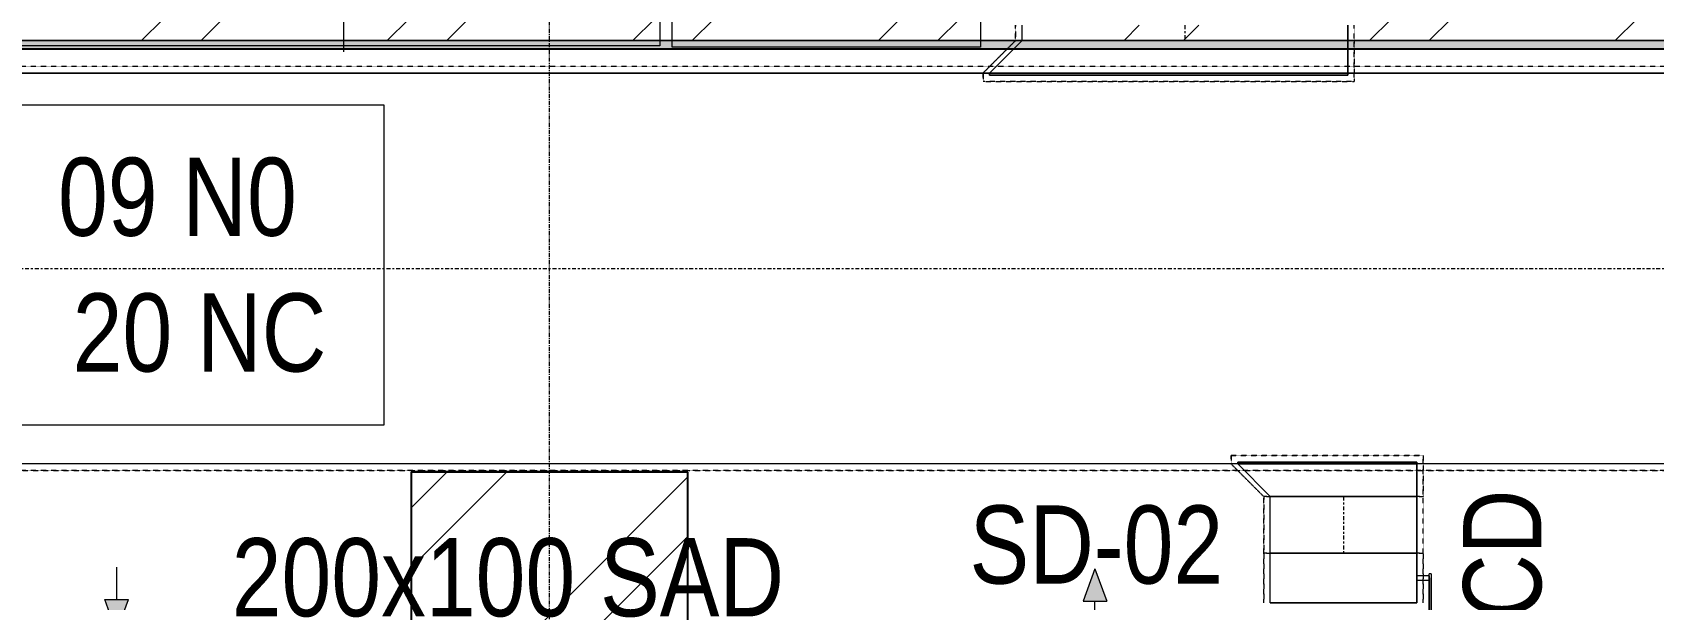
# Model space of a CAD drawing. Header units: inches. Extents: x -83664 to 20107, y -47222 to 19398.
# Drawn here: x -19561 to -14582, y -27731 to -25990 of the extents above; entities that cross this region are included whole.
import ezdxf

# ---------------------------------------------------------------- set-up
doc = ezdxf.new("R2010")
doc.units = ezdxf.units.IN
doc.header["$MEASUREMENT"] = 0
for name, pattern in [('Center', [29.999999, 12, -6, 6, -6]), ('Grid Line', [22.225, 12.7, -3.175, 3.175, -3.175]), ('Hidden 0_50', [1.0584, 0.5292, -0.5292])]:
    doc.linetypes.add(name, pattern=pattern)
doc.layers.add('A-DETL', color=7, linetype='Continuous', lineweight=18, true_color=0x00a600)
doc.layers.add('M-HVAC-DUCT', color=7, linetype='Continuous', lineweight=9, true_color=0xffe97f)
for name, color, linetype, lineweight in [('A-DETL-GENF', 7, 'Continuous', 9), ('A-WALL', 7, 'Continuous', 9), ('A-WALL-PATT', 7, 'Continuous', 25), ('G-ANNO-TEXT', 7, 'Continuous', 9), ('M-HVAC-CDFF', 7, 'Continuous', 9), ('M-HVAC-DUCT-CNTR', 7, 'Center', 9), ('M-HVAC-DUCT-IDEN', 7, 'Continuous', 18), ('S-GRID', 7, 'Continuous', 9)]:
    doc.layers.add(name, color=color, linetype=linetype, lineweight=lineweight)
doc.styles.add('Arial Narrow_21', font='ARIALN.TTF', dxfattribs={"height": 240})
pattern_1 = [(45, (0, 0), (-377.1708, 377.1708), []), (45, (0, 571.5), (-377.1708, 377.1708), [])]
pattern_2 = [(0, (0, 0), (1219.2, 304.8), [50.292, -864.108, 50.292, -864.108, -4876.8]), (0, (0, 0), (1219.2, 304.8), [-1828.8, 50.292, -1778.508, 50.292, -864.108, -2133.6]), (0, (0, 0), (1219.2, 304.8), [-4572, 50.292, -559.308, 50.292, -1473.708]), (120, (457.2, 152.4), (-873.56454, 903.45817), [50.292, -864.108, 50.292, -864.108, -4876.8]), (120, (457.2, 152.4), (-873.56454, 903.45817), [-1828.8, 50.292, -1778.508, 50.292, -864.108, -2133.6]), (120, (457.2, 152.4), (-873.56454, 903.45817), [-4572, 50.292, -559.308, 50.292, -1473.708]), (240, (609.6, 762), (-345.63546, -1208.25817), [50.292, -864.108, 50.292, -864.108, -4876.8]), (240, (609.6, 762), (-345.63546, -1208.25817), [-1828.8, 50.292, -1778.508, 50.292, -864.108, -2133.6]), (240, (609.6, 762), (-345.63546, -1208.25817), [-4572, 50.292, -559.308, 50.292, -1473.708])]

# ---------------------------------------------------------------- blocks, each defined once
blk = doc.blocks.new('M_Rectangular Tap - Beveled - Standard-8294786-FIRST FLOOR AC CONDITIONING LAYOUT - PART A')
at = {"layer": 'M-HVAC-DUCT', "color": 6, "true_color": 0xff00ff}
for p, q in [((100, 500), (-6.096, 500)), ((-6.096, 500), (100, 500)), ((-6.096, 500), (-6.096, -600)), ((-6.096, -600), (-6.096, 500)), ((100, 500), (100, -500)), ((100, -500), (100, 500)), ((0, -600), (100, -500)), ((0, -600), (100, -500)), ((-6.096, -600), (0, -600)), ((0, -600), (-6.096, -600))]:
    blk.add_line(p, q, dxfattribs=at)
blk = doc.blocks.new('GCE-AT-Return Air Rectangular Diffuser - 230x230-7597546-FIRST FLOOR AC CONDITIONING LAYOUT - PART A')
at = {"layer": 'A-DETL-GENF', "true_color": 0xff00ff}
for points in [[(0, 205), (36.4, 305), (-36.4, 305)], [(-305, -36.4), (-205, 0), (-305, 36.4)], [(305, -36.4), (305, 36.4), (205, 0)], [(36.4, -305), (0, -205), (-36.4, -305)]]:
    blk.add_hatch(color=6, dxfattribs=at).paths.add_polyline_path(points)
at = {"layer": 'A-DETL-GENF', "color": 6, "true_color": 0xff00ff}
for p, q in [((0, 405), (0, 305)), ((0, 205), (-36.4, 305)), ((-36.4, 305), (36.4, 305)), ((0, 205), (36.4, 305)), ((-165, 165), (165, 165)), ((-165, -165), (-165, 165)), ((-165, 165), (165, -165)), ((165, 165), (165, -165)), ((-205, 0), (-305, 36.4)), ((-305, -36.4), (-305, 36.4)), ((205, 0), (305, 36.4)), ((305, 36.4), (305, -36.4)), ((405, 0), (305, 0)), ((-405, 0), (-305, 0)), ((-205, 0), (-305, -36.4)), ((205, 0), (305, -36.4)), ((165, -165), (-165, -165)), ((0, -205), (-36.4, -305)), ((0, -205), (36.4, -305)), ((-36.4, -305), (36.4, -305)), ((0, -405), (0, -305))]:
    blk.add_line(p, q, dxfattribs=at)
blk = doc.blocks.new('M_Rectangular Tap - Beveled - Standard-7479266-FIRST FLOOR AC CONDITIONING LAYOUT - PART A')
at = {"layer": 'M-HVAC-DUCT', "color": 6, "true_color": 0xff00ff}
for p, q in [((0, 325), (-6.096, 325)), ((-6.096, -225), (-6.096, 325)), ((-6.096, 325), (-6.096, -225)), ((-6.096, 325), (0, 325)), ((100, 225), (0, 325)), ((100, 225), (0, 325)), ((100, 225), (100, -225)), ((100, -225), (100, 225)), ((-6.096, -225), (100, -225)), ((100, -225), (-6.096, -225))]:
    blk.add_line(p, q, dxfattribs=at)
blk = doc.blocks.new('GCE-AT-Supply Air Rectangular Diffuser - 225x225-V55-FIRST FLOOR AC CONDITIONING LAYOUT - PART A')
at = {"layer": 'A-DETL-GENF', "true_color": 0xff7f00}
for points in [[(36.4, 312.5), (0, 412.5), (-36.4, 312.5)], [(-312.5, 36.4), (-412.5, 0), (-312.5, -36.4)], [(412.5, 0), (312.5, 36.4), (312.5, -36.4), (338.5, -26.9)], [(36.4, -312.5), (-36.4, -312.5), (0, -412.5)]]:
    blk.add_hatch(color=30, dxfattribs=at).paths.add_polyline_path(points)
at = {"layer": 'A-DETL-GENF', "color": 30, "true_color": 0xff7f00}
for p, q in [((0, 412.5), (-36.4, 312.5)), ((0, 412.5), (36.4, 312.5)), ((-36.4, 312.5), (36.4, 312.5)), ((0, 212.5), (0, 312.5)), ((-162.5, -162.5), (162.5, 162.5)), ((-162.5, 162.5), (162.5, -162.5)), ((-162.5, -162.5), (-162.5, 162.5)), ((-162.5, 162.5), (162.5, 162.5)), ((162.5, 162.5), (162.5, -162.5)), ((-412.5, 0), (-312.5, 36.4)), ((-312.5, -36.4), (-312.5, 36.4)), ((212.5, 0), (312.5, 0)), ((312.5, 36.4), (312.5, -36.4)), ((412.5, 0), (312.5, 36.4)), ((-412.5, 0), (-312.5, -36.4)), ((-212.5, 0), (-312.5, 0)), ((412.5, 0), (312.5, -36.4)), ((162.5, -162.5), (-162.5, -162.5)), ((0, -212.5), (0, -312.5)), ((36.4, -312.5), (-36.4, -312.5)), ((0, -412.5), (-36.4, -312.5)), ((0, -412.5), (36.4, -312.5))]:
    blk.add_line(p, q, dxfattribs=at)
blk = doc.blocks.new('TEMW-ME-DMP-Volume Control Damper - Standard-7399622-FIRST FLOOR AC CONDITIONING LAYOUT - PART A')
at = {"layer": 'M-HVAC-DUCT', "color": 6, "true_color": 0xff00ff}
for p, q in [((-165.1, 263.1), (-165.1, 269.45)), ((-152.4, 269.45), (-165.1, 269.45)), ((-165.1, 263.1), (-152.4, 263.1)), ((0, 269.45), (-152.4, 269.45)), ((-152.4, 269.45), (0, 269.45)), ((0, 263.1), (-152.4, 263.1)), ((-152.4, 263.1), (0, 263.1)), ((-6.35, 225), (-6.35, 263.1)), ((6.35, 263.1), (-6.35, 263.1)), ((6.35, 263.1), (-6.35, 263.1)), ((12.7, 269.45), (0, 269.45)), ((0, 263.1), (12.7, 263.1)), ((6.35, 263.1), (6.35, 225)), ((12.7, 269.45), (12.7, 263.1)), ((-76.2, 225), (-76.2, -225)), ((-76.2, -225), (-76.2, 225)), ((76.2, 225), (-76.2, 225)), ((-76.2, 225), (76.2, 225)), ((-76.2, 225), (76.2, 225)), ((-6.35, 225), (6.35, 225)), ((-6.35, 225), (6.35, 225)), ((76.2, 225), (76.2, -225)), ((76.2, -225), (76.2, 225)), ((-76.2, -225), (76.2, -225)), ((-76.2, -225), (76.2, -225)), ((-76.2, -225), (76.2, -225))]:
    blk.add_line(p, q, dxfattribs=at)
blk = doc.blocks.new('TEMW-SMBZ-HO-BM-HVAC-00002_rvt-1-FIRST FLOOR AC CONDITIONING LAYOUT - PART A')
at = {"layer": 'M-HVAC-DUCT', "color": 6, "linetype": 'Hidden 0_50', "true_color": 0xff00ff}
for p, q in [((134915.8, 72404.6), (134915.8, 72357.7)), ((134915.8, 72357.7), (134915.8, 72404.6)), ((135955.8, 72357.7), (135955.8, 72404.6)), ((135955.8, 72357.7), (135955.8, 72404.6)), ((134815.8, 72257.7), (134915.8, 72357.7)), ((134915.8, 72357.7), (134815.8, 72257.7)), ((134915.8, 72357.7), (135955.8, 72357.7)), ((135955.8, 72357.7), (134915.8, 72357.7)), ((134915.8, 72357.7), (135955.8, 72357.7)), ((135955.8, 72357.7), (134915.8, 72357.7)), ((135955.8, 72357.7), (135955.8, 72231.6)), ((135955.8, 72231.6), (135955.8, 72357.7)), ((138219.9, 72277.7), (127913.5, 72277.7)), ((138219.9, 72277.7), (127913.5, 72277.7)), ((134815.8, 72231.6), (134815.8, 72257.7)), ((134815.8, 72257.7), (134815.8, 72231.6)), ((135955.8, 72231.6), (134815.8, 72231.6)), ((134815.8, 72231.6), (135955.8, 72231.6)), ((135577.8, 71057.7), (135577.8, 71083.8)), ((135577.8, 71083.8), (136167.8, 71083.8)), ((136167.8, 71083.8), (135577.8, 71083.8)), ((135577.8, 71083.8), (135577.8, 71057.7)), ((135677.8, 70957.7), (135577.8, 71057.7)), ((135577.8, 71057.7), (135677.8, 70957.7)), ((136167.8, 71083.8), (136167.8, 70957.7)), ((136167.8, 70957.7), (136167.8, 71083.8)), ((127913.5, 71037.7), (138219.9, 71037.7)), ((138219.9, 71037.7), (127913.5, 71037.7)), ((136167.8, 70957.7), (135677.8, 70957.7)), ((135677.8, 70957.7), (136167.8, 70957.7)), ((135677.8, 70957.7), (136167.8, 70957.7)), ((136167.8, 70957.7), (135677.8, 70957.7)), ((135677.8, 70957.7), (135677.8, 70784)), ((135677.8, 70784), (135677.8, 70957.7)), ((136167.8, 70784), (136167.8, 70957.7)), ((136167.8, 70784), (136167.8, 70957.7)), ((136167.8, 70784), (135677.8, 70784)), ((135677.8, 70784), (135677.8, 70631.6)), ((135677.8, 70631.6), (135677.8, 70784)), ((135677.8, 70784), (136167.8, 70784)), ((135677.8, 70784), (136167.8, 70784)), ((136167.8, 70784), (135677.8, 70784)), ((136167.8, 70631.6), (136167.8, 70784)), ((136167.8, 70784), (136167.8, 70631.6))]:
    blk.add_line(p, q, dxfattribs=at)
at = {"layer": 'M-HVAC-DUCT', "color": 6, "true_color": 0xff00ff}
for p, q in [((134935.8, 72357.7), (134935.8, 72404.6)), ((134935.8, 72357.7), (134935.8, 72404.6)), ((135935.8, 72404.6), (135935.8, 72357.7)), ((135935.8, 72357.7), (135935.8, 72404.6)), ((135935.8, 72357.7), (134935.8, 72357.7)), ((134935.8, 72357.7), (135935.8, 72357.7)), ((127913.5, 72257.7), (138219.9, 72257.7)), ((138219.9, 72257.7), (127913.5, 72257.7)), ((134835.8, 72251.6), (134835.8, 72257.7)), ((135935.8, 72257.7), (134835.8, 72257.7)), ((134835.8, 72257.7), (135935.8, 72257.7)), ((134835.8, 72257.7), (134835.8, 72251.6)), ((135935.8, 72251.6), (134835.8, 72251.6)), ((134835.8, 72251.6), (135935.8, 72251.6)), ((135935.8, 72257.7), (135935.8, 72251.6)), ((135935.8, 72251.6), (135935.8, 72257.7)), ((138219.9, 71057.7), (127913.5, 71057.7)), ((138219.9, 71057.7), (127913.5, 71057.7)), ((135597.8, 71057.7), (135597.8, 71063.8)), ((135597.8, 71063.8), (136147.8, 71063.8)), ((136147.8, 71063.8), (135597.8, 71063.8)), ((135597.8, 71063.8), (135597.8, 71057.7)), ((135597.8, 71057.7), (136147.8, 71057.7)), ((135597.8, 71057.7), (136147.8, 71057.7)), ((136147.8, 71063.8), (136147.8, 71057.7)), ((136147.8, 71057.7), (136147.8, 71063.8)), ((136147.8, 70957.7), (135697.8, 70957.7)), ((135697.8, 70957.7), (136147.8, 70957.7)), ((135697.8, 70784), (135697.8, 70957.7)), ((135697.8, 70784), (135697.8, 70957.7)), ((136147.8, 70957.7), (136147.8, 70784)), ((136147.8, 70784), (136147.8, 70957.7)), ((136147.8, 70784), (135697.8, 70784)), ((135697.8, 70784), (136147.8, 70784))]:
    blk.add_line(p, q, dxfattribs=at)
at = {"layer": 'M-HVAC-DUCT-CNTR', "color": 6, "true_color": 0xff00ff}
for p, q in [((135435.8, 72404.6), (135435.8, 72357.7)), ((127913.5, 71657.7), (138219.9, 71657.7)), ((135922.8, 70957.7), (135922.8, 70784))]:
    blk.add_line(p, q, dxfattribs=at)
at = {"layer": 'M-HVAC-CDFF', "color": 6, "linetype": 'Hidden 0_50', "lineweight": 9, "true_color": 0xff00ff}
for name, p in [('GCE-AT-Return Air Rectangular Diffuser - 230x230-7597546-FIRST FLOOR AC CONDITIONING LAYOUT - PART A', (132154.6, 70336.3)), ('GCE-AT-Supply Air Rectangular Diffuser - 225x225-V55-FIRST FLOOR AC CONDITIONING LAYOUT - PART A', (135159.4, 70323.8))]:
    blk.add_blockref(name, p, dxfattribs=at)
at = {"layer": 'M-HVAC-DUCT', "color": 6, "linetype": 'Hidden 0_50', "lineweight": 9, "true_color": 0xff00ff, "extrusion": (0, 0, -1)}
for name, p, rotation in [('M_Rectangular Tap - Beveled - Standard-8294786-FIRST FLOOR AC CONDITIONING LAYOUT - PART A', (-135435.8, 72257.7), 90), ('M_Rectangular Tap - Beveled - Standard-7479266-FIRST FLOOR AC CONDITIONING LAYOUT - PART A', (-135922.8, 71057.7), 270), ('TEMW-ME-DMP-Volume Control Damper - Standard-7399622-FIRST FLOOR AC CONDITIONING LAYOUT - PART A', (-135922.8, 70707.8), 90)]:
    blk.add_blockref(name, p, dxfattribs=dict(at, rotation=rotation))
blk = doc.blocks.new('TEMW-SMBZ-HO-BM-HVAC-00002_rvt-2-FIRST FLOOR AC CONDITIONING LAYOUT - PART A')
at = {"layer": 'M-HVAC-DUCT', "color": 6, "linetype": 'Hidden 0_50', "true_color": 0xff00ff}
for p, q in [((134915.8, 72404.6), (134915.8, 72357.7)), ((134915.8, 72357.7), (134915.8, 72404.6)), ((135955.8, 72357.7), (135955.8, 72404.6)), ((135955.8, 72357.7), (135955.8, 72404.6)), ((134815.8, 72257.7), (134915.8, 72357.7)), ((134915.8, 72357.7), (134815.8, 72257.7)), ((134915.8, 72357.7), (135955.8, 72357.7)), ((135955.8, 72357.7), (134915.8, 72357.7)), ((134915.8, 72357.7), (135955.8, 72357.7)), ((135955.8, 72357.7), (134915.8, 72357.7)), ((135955.8, 72357.7), (135955.8, 72231.6)), ((135955.8, 72231.6), (135955.8, 72357.7)), ((138219.9, 72277.7), (127913.5, 72277.7)), ((138219.9, 72277.7), (127913.5, 72277.7)), ((134815.8, 72231.6), (134815.8, 72257.7)), ((134815.8, 72257.7), (134815.8, 72231.6)), ((135955.8, 72231.6), (134815.8, 72231.6)), ((134815.8, 72231.6), (135955.8, 72231.6)), ((135577.8, 71057.7), (135577.8, 71083.8)), ((135577.8, 71083.8), (136167.8, 71083.8)), ((136167.8, 71083.8), (135577.8, 71083.8)), ((135577.8, 71083.8), (135577.8, 71057.7)), ((135677.8, 70957.7), (135577.8, 71057.7)), ((135577.8, 71057.7), (135677.8, 70957.7)), ((136167.8, 71083.8), (136167.8, 70957.7)), ((136167.8, 70957.7), (136167.8, 71083.8)), ((127913.5, 71037.7), (138219.9, 71037.7)), ((138219.9, 71037.7), (127913.5, 71037.7)), ((136167.8, 70957.7), (135677.8, 70957.7)), ((135677.8, 70957.7), (136167.8, 70957.7)), ((135677.8, 70957.7), (136167.8, 70957.7)), ((136167.8, 70957.7), (135677.8, 70957.7)), ((135677.8, 70957.7), (135677.8, 70784)), ((135677.8, 70784), (135677.8, 70957.7)), ((136167.8, 70784), (136167.8, 70957.7)), ((136167.8, 70784), (136167.8, 70957.7)), ((136167.8, 70784), (135677.8, 70784)), ((135677.8, 70784), (135677.8, 70631.6)), ((135677.8, 70631.6), (135677.8, 70784)), ((135677.8, 70784), (136167.8, 70784)), ((135677.8, 70784), (136167.8, 70784)), ((136167.8, 70784), (135677.8, 70784)), ((136167.8, 70631.6), (136167.8, 70784)), ((136167.8, 70784), (136167.8, 70631.6))]:
    blk.add_line(p, q, dxfattribs=at)
at = {"layer": 'M-HVAC-DUCT', "color": 6, "true_color": 0xff00ff}
for p, q in [((134935.8, 72357.7), (134935.8, 72404.6)), ((134935.8, 72357.7), (134935.8, 72404.6)), ((135935.8, 72404.6), (135935.8, 72357.7)), ((135935.8, 72357.7), (135935.8, 72404.6)), ((135935.8, 72357.7), (134935.8, 72357.7)), ((134935.8, 72357.7), (135935.8, 72357.7)), ((127913.5, 72257.7), (138219.9, 72257.7)), ((138219.9, 72257.7), (127913.5, 72257.7)), ((134835.8, 72251.6), (134835.8, 72257.7)), ((135935.8, 72257.7), (134835.8, 72257.7)), ((134835.8, 72257.7), (135935.8, 72257.7)), ((134835.8, 72257.7), (134835.8, 72251.6)), ((135935.8, 72251.6), (134835.8, 72251.6)), ((134835.8, 72251.6), (135935.8, 72251.6)), ((135935.8, 72257.7), (135935.8, 72251.6)), ((135935.8, 72251.6), (135935.8, 72257.7)), ((138219.9, 71057.7), (127913.5, 71057.7)), ((138219.9, 71057.7), (127913.5, 71057.7)), ((135597.8, 71057.7), (135597.8, 71063.8)), ((135597.8, 71063.8), (136147.8, 71063.8)), ((136147.8, 71063.8), (135597.8, 71063.8)), ((135597.8, 71063.8), (135597.8, 71057.7)), ((135597.8, 71057.7), (136147.8, 71057.7)), ((135597.8, 71057.7), (136147.8, 71057.7)), ((136147.8, 71063.8), (136147.8, 71057.7)), ((136147.8, 71057.7), (136147.8, 71063.8)), ((136147.8, 70957.7), (135697.8, 70957.7)), ((135697.8, 70957.7), (136147.8, 70957.7)), ((135697.8, 70784), (135697.8, 70957.7)), ((135697.8, 70784), (135697.8, 70957.7)), ((136147.8, 70957.7), (136147.8, 70784)), ((136147.8, 70784), (136147.8, 70957.7)), ((136147.8, 70784), (135697.8, 70784)), ((135697.8, 70784), (136147.8, 70784))]:
    blk.add_line(p, q, dxfattribs=at)
at = {"layer": 'M-HVAC-DUCT-CNTR', "color": 6, "true_color": 0xff00ff}
for p, q in [((135435.8, 72404.6), (135435.8, 72357.7)), ((127913.5, 71657.7), (138219.9, 71657.7)), ((135922.8, 70957.7), (135922.8, 70784))]:
    blk.add_line(p, q, dxfattribs=at)
at = {"layer": 'M-HVAC-CDFF', "color": 6, "linetype": 'Hidden 0_50', "lineweight": 9, "true_color": 0xff00ff}
for name, p in [('GCE-AT-Return Air Rectangular Diffuser - 230x230-7597546-FIRST FLOOR AC CONDITIONING LAYOUT - PART A', (132154.6, 70336.3)), ('GCE-AT-Supply Air Rectangular Diffuser - 225x225-V55-FIRST FLOOR AC CONDITIONING LAYOUT - PART A', (135159.4, 70323.8))]:
    blk.add_blockref(name, p, dxfattribs=at)
at = {"layer": 'M-HVAC-DUCT', "color": 6, "linetype": 'Hidden 0_50', "lineweight": 9, "true_color": 0xff00ff, "extrusion": (0, 0, -1)}
for name, p, rotation in [('M_Rectangular Tap - Beveled - Standard-8294786-FIRST FLOOR AC CONDITIONING LAYOUT - PART A', (-135435.8, 72257.7), 90), ('M_Rectangular Tap - Beveled - Standard-7479266-FIRST FLOOR AC CONDITIONING LAYOUT - PART A', (-135922.8, 71057.7), 270), ('TEMW-ME-DMP-Volume Control Damper - Standard-7399622-FIRST FLOOR AC CONDITIONING LAYOUT - PART A', (-135922.8, 70707.8), 90)]:
    blk.add_blockref(name, p, dxfattribs=dict(at, rotation=rotation))
blk = doc.blocks.new('SMBZ_Hospital Arch Model_2026_01_29_rvt-1-FIRST FLOOR AC CONDITIONING LAYOUT - PART A')
at = {"layer": 'A-WALL-PATT', "lineweight": 9, "true_color": 0xbbbbbb}
h = blk.add_hatch(dxfattribs=at)
h.set_pattern_fill('FP_12', color=9, style=0, pattern_type=2)
h.set_pattern_definition(pattern_1)
h.paths.add_polyline_path([(166659.4, 72357.7), (166659.4, 72557.7), (115109.4, 72557.7), (115109.4, 72357.7), (166461.3, 72357.7), (166461.3, 72526), (166611.3, 72526), (166611.3, 72357.7), (166634.4, 72357.7)])
h.paths.add_polyline_path([(148287, 72382.7), (146937, 72382.7), (146937, 72532.7), (148287, 72532.7), (148287, 72428.4)])
h.paths.add_polyline_path([(151156.4, 72382.7), (150032.4, 72382.7), (150032.4, 72532.7), (151156.4, 72532.7), (151156.4, 72417.2)])
h.paths.add_polyline_path([(134923.8, 72404.6), (134923.8, 72554.6), (135947.8, 72554.6), (135947.8, 72404.6)])
h = blk.add_hatch(dxfattribs=at)
h.set_pattern_fill('FP_12', color=9, style=0, pattern_type=2)
h.set_pattern_definition(pattern_1)
h.paths.add_polyline_path([(166659.4, 72357.7), (166659.4, 72557.7), (123686, 72557.7), (123686, 72357.7), (166461.3, 72357.7), (166461.3, 72526), (166611.3, 72526), (166611.3, 72357.7), (166634.4, 72357.7)])
h.paths.add_polyline_path([(148287, 72382.7), (146937, 72382.7), (146937, 72532.7), (148287, 72532.7), (148287, 72442.6)])
h.paths.add_polyline_path([(150032.4, 72382.7), (150032.4, 72532.7), (151156.4, 72532.7), (151156.4, 72382.7)])
h.paths.add_polyline_path([(134923.8, 72404.6), (134923.8, 72554.6), (135947.8, 72554.6), (135947.8, 72404.6)])
h = blk.add_hatch(dxfattribs=at)
h.set_pattern_fill('FP_13', color=9, style=0, pattern_type=2)
h.set_pattern_definition(pattern_2)
h.paths.add_polyline_path([(166434.4, 72332.7), (166434.4, 72357.7), (115134.4, 72357.7), (115134.4, 72332.7), (166409.4, 72332.7)])
h = blk.add_hatch(dxfattribs=at)
h.set_pattern_fill('FP_13', color=9, style=0, pattern_type=2)
h.set_pattern_definition(pattern_2)
h.paths.add_polyline_path([(124084.4, 72332.7), (166434.4, 72332.7), (166434.4, 72357.7), (123884.4, 72357.7), (123884.4, 72332.7)])
h = blk.add_hatch(dxfattribs=at)
h.set_pattern_fill('FP_12', color=9, style=0, pattern_type=2)
h.set_pattern_definition(pattern_1)
h.paths.add_polyline_path([(133734.4, 70182.7), (133734.4, 70207.7), (133909.4, 70207.7), (133909.4, 71032.7), (133059.4, 71032.7), (133059.4, 70207.7), (133234.4, 70207.7), (133234.4, 70182.7)])
at = {"layer": 'A-WALL', "color": 9, "true_color": 0xbbbbbb}
for p, q in [((166434.4, 72357.7), (124159.4, 72357.7)), ((124159.4, 72357.7), (166434.4, 72357.7)), ((124309.4, 72332.7), (166409.4, 72332.7)), ((124309.4, 72332.7), (166409.4, 72332.7)), ((133059.4, 71032.7), (133909.4, 71032.7)), ((133059.4, 70207.7), (133059.4, 71032.7)), ((133909.4, 71032.7), (133909.4, 70207.7))]:
    blk.add_line(p, q, dxfattribs=at)
at = {"layer": 'A-WALL', "color": 9, "lineweight": 25, "true_color": 0xbbbbbb}
for p, q in [((124159.4, 72332.7), (166409.4, 72332.7)), ((124309.4, 72332.7), (166409.4, 72332.7)), ((133909.4, 71032.7), (133059.4, 71032.7)), ((133059.4, 71032.7), (133059.4, 70207.7)), ((133909.4, 70207.7), (133909.4, 71032.7))]:
    blk.add_line(p, q, dxfattribs=at)

msp = doc.modelspace()

# ---------------------------------------------------------------- linework, layer by layer
at = {"layer": 'A-DETL', "color": 7, "lineweight": 9}
msp.add_line((-18605.5, -25049.5), (-18605.5, -26049.5), dxfattribs=at)
at = {"layer": 'G-ANNO-TEXT', "flags": 128}
for points in [[(-19897.6, -25046.6), (-17634.1, -25046.6), (-17634.1, -26030.6), (-19897.6, -26030.6)], [(-17595.6, -25050.3), (-16648.4, -25050.3), (-16648.4, -26034.3), (-17595.6, -26034.3)], [(-20764.7, -26211.6), (-18481.7, -26211.6), (-18481.7, -27195.6), (-20764.7, -27195.6)]]:
    msp.add_lwpolyline(points, close=True, dxfattribs=at)
at = {"layer": 'S-GRID', "color": 254, "linetype": 'Grid Line', "true_color": 0xdcdcdc}
msp.add_line((-17972.3, -44103.7), (-17972.3, 15149.1), dxfattribs=at)

# ---------------------------------------------------------------- block references
at = {"lineweight": 5}
for name in ['SMBZ_Hospital Arch Model_2026_01_29_rvt-1-FIRST FLOOR AC CONDITIONING LAYOUT - PART A', 'TEMW-SMBZ-HO-BM-HVAC-00002_rvt-1-FIRST FLOOR AC CONDITIONING LAYOUT - PART A', 'TEMW-SMBZ-HO-BM-HVAC-00002_rvt-2-FIRST FLOOR AC CONDITIONING LAYOUT - PART A']:
    msp.add_blockref(name, (-151456.7, -98372.2), dxfattribs=at)

# ---------------------------------------------------------------- texts
at = {"layer": 'G-ANNO-TEXT', "char_height": 240, "attachment_point": 1, "style": 'Arial Narrow_21'}
for s, insert, width in [('225x225  09 N0', (-20689.7, -26374), 2441.138), ('RD-02      20 NC', (-20689.7, -26790.7), 2573.417), ('SD-02', (-16682.5, -27441.7), 986.076)]:
    msp.add_mtext(s, dxfattribs=dict(at, insert=insert, width=width))
at = {"layer": 'G-ANNO-TEXT', "insert": (-15166.5, -27973.3), "char_height": 240, "width": 733.544, "attachment_point": 1, "rotation": 90, "style": 'Arial Narrow_21'}
msp.add_mtext('VCD', dxfattribs=at)
at = {"layer": 'M-HVAC-DUCT-IDEN', "lineweight": 9, "insert": (-18948.5, -27542.2), "char_height": 240, "width": 2128.48, "attachment_point": 1, "style": 'Arial Narrow_21'}
msp.add_mtext('200x100 SAD', dxfattribs=at)

doc.saveas('drawing.dxf')
